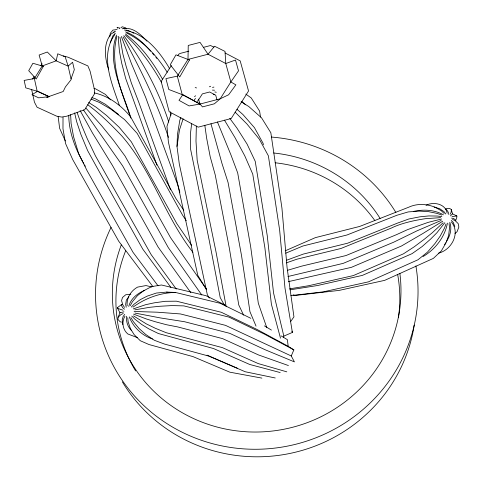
<?xml version="1.0" encoding="UTF-8"?>
<svg xmlns="http://www.w3.org/2000/svg" width="483" height="483" viewBox="0 0 483 483"><rect width="100%" height="100%" fill="white"/><g stroke="black" fill="none" stroke-linecap="round" stroke-linejoin="round"><path stroke-width="0.72" d="M127.144 305.745C126.431 298.053 130.863 290.76 137.564 287.113L145.987 285.574L151.759 286.974M63.019 117.284L62.977 128.78L65.573 143.572L72.758 159.668L118.733 241.234L152.954 286.679M187.996 59.439L188.243 45.45L200.047 42.383L208.04 54.229L225.772 63.521L230.85 81.965L235.879 84.863L228.652 94.765L220.2 98.792L200.022 104.056L189.131 105.928L179 100.343L182.809 94.583L200.022 104.056L202.48 106.906L214.392 103.797L220.2 98.792L230.85 81.965L238.505 70.85L235.505 60.025L225.772 63.521L225.024 51.421L214.567 46.223L208.04 54.229L187.996 59.439L177.297 76.145L165.917 78.614L168.796 89.488L182.236 94.638L200.022 104.056M196.358 125.997L195.989 141.084L197.161 160.139L216.04 252.048L226.195 306.741M68.731 115.443C68.997 131.774 74.817 147.544 82.732 161.672M209.374 298.077L207.376 294.896L179.265 163.791L177.001 146.458L177.448 134.534L179.845 120.182L180.902 117.478M118.703 36.31L118.504 40.904L119.446 51.295L121.644 62.947L125.689 78.469L156.903 165.089M445.839 208.644L449.764 208.463L451.364 209.622L451.146 212.242L450.047 214.361M126.697 316.238C125.852 321.352 127.735 326.858 131.43 330.463M123.932 311.831L119.983 312.73L118.136 317.198L117.9 319.366L120.128 321.75L121.456 322.131M191.673 123.533L190.622 132.185L190.598 149.235L209.278 240.667L220.224 297.631L224.281 304.851M137.365 337.647L127.76 333.934C122.64 329.521 121.456 321.92 124.964 316.166M109.78 36.877L110.269 33.291L112.968 30.073L115.371 29.801M177.001 146.458L179.483 129.921L183.111 118.842M447.421 223.11C444.897 237.056 435.123 249.53 423.036 256.545M283.569 337.545L283.835 336.114L273.541 292.897L267.226 235.511L255.235 161.34L247.121 144.175L236.918 128.043L229.781 118.353M199.455 104.419L199.787 102.982M116.94 36.442C109.502 64.185 121.788 92.211 130.827 118.039M128.744 306.464C130.658 298.585 137.583 293.266 144.779 290.331M455.644 220.84L456.948 216.819L456.791 215.931L452.493 213.86L451.364 209.622M171.242 113.493L166.961 126.347L168.386 141.942L197.789 275.364L206.446 289.468M71.073 78.814L74.322 69.691L72.583 62.247L68.121 66.111L71.194 79.544L65.416 86.922L63.195 91.504L46.785 97.282L49.121 96.66L37.74 91.233L31.981 94.644L38.652 97.838L49.121 96.66L37.185 91.263L25.786 87.858L24.15 80.413L34.353 78.56L42.208 65.99L56.161 60.834L68.121 66.111L65.193 56.819L57.737 53.8L56.161 60.834L47.304 52.013L39.123 55.05L42.208 65.99M446.02 223.925L444.438 228.163L440.224 236.06L434.96 243.541L427.437 252.15L417.988 259.776L368.511 281.837L323.375 291.841L290.893 295.638M110.178 42.733L112.913 35.766L115.346 33.224M134.92 313.056L160.41 317.935L184.615 321.744L229.733 333.336L265.324 349.831L294.431 361.894L291.255 355.971L293.857 349.879L288.182 346.293L257.21 329.551L221.329 312.278L176.422 301.181L165.216 301.307L154.391 302.811L145.715 304.67L133.272 308.909M116.494 35.108C106.622 62.102 122.157 90.176 130.108 115.582M197.499 101.593L198.616 99.087M122.048 304.465L121.487 305.522L122.724 307.743L124.481 309.217M130.265 305.636L132.348 301.79L137.426 295.662L143.415 290.893L151.644 286.594L161.485 285L205.969 295.687L225.525 305.28M444.614 244.603L445.761 242.659M446.521 241.361C450.228 235.891 452.124 228.658 449.788 222.283M32.542 79.007L34.13 76.465M40.886 65.658L42.075 63.75M119.512 28.612L119.844 28.092L117.007 27.459L117.804 28.231M171.326 65.634L161.159 81.458L169.159 111.7L198.211 127.144L231.2 118.528L248.546 90.985L240.19 60.882L225.078 52.979M177.835 55.509L178.65 54.241L180.213 53.408L188.871 51.156M444.831 222.717L436.94 232.715L430.613 239.091L422.051 246.62L412.047 253.653L362.365 275.395L317.44 285.538L290.06 289.836M290.603 321.624L293.948 316.854L287.059 267.437L281.939 208.119L270.842 132.771L261.575 117.87L248.799 106.538L241.12 101.756M452.493 213.86L450.458 215.901M128.738 296.785L126.335 300.112L125.652 304.477L126.238 307.248M114.876 34.541C99.383 55.605 111.978 83.686 119.392 105.433M124.747 314.403L123.165 316.371L122.211 319.806L122.815 324.661M194.19 100.059L195.512 98.466M131.316 307.073L134.093 304.175L140.324 299.611L147.249 296.115L156.383 293.042L166.701 292.094L175.347 292.426L220.23 303.306L250.834 318.309M443.122 222.754L432.2 232.812L424.328 239.218L414.251 246.783L403.432 253.835L353.315 275.588L308.595 285.737L289.613 288.852M118.136 317.198L120.696 314.795L123.262 313.455M454.986 233.512L457.075 231.701L458.85 227.076L458.228 223.671L455.282 220.713L452.529 219.451M194.54 96.666L195.603 95.761M120.943 27.821L122.223 26.77L125.604 27.827L126.655 28.823M120.007 312.833L117.309 307.749L121.776 304.362M133.054 307.14C145.238 298.186 160.193 292.752 175.347 292.426M442.712 221.208L422.86 233.524L401.464 246.01L351.358 267.353L288.393 281.637M114.302 32.113L111.181 33.907C103 43.621 104.775 57.863 108.512 69.087M113.282 32.337L115.564 31.166M438.528 253.152C451.454 250.037 460.71 233.217 451.454 222.017M285.218 250.816L315.375 237.636L359.672 226.442L408.866 207.153A150.074 65.96 72.4 0 1 435.014 207.141L441.275 210.739L444.112 213.456M283.835 336.114L292.402 332.425L284.976 288.007L279.657 230.234L268.379 155.822L259.262 139.092L246.867 123.889L235.136 112.165M209.417 86.789L210.648 86.264M285.725 253.195L302.877 246.016L346.987 234.992L396.881 215.273L408.226 211.916L419.383 211.107L428.427 211.62L437.308 213.45L441.728 215.086M441.154 220.453L417.155 230.759L393.663 242.206L343.232 263.356L287.946 276.517M286.516 260.252L303.384 254.058L347.603 243.209L397.575 223.08L408.872 218.98L419.92 216.813L428.844 215.925L437.568 216.046L441.885 216.65M286.28 262.897L296.816 259.22L340.944 248.485L391.29 228.085A147.285 40.18 6.2 0 1 425.408 218.684L440.647 217.646M413.659 211.379C423.452 209.248 434.543 209.694 443.394 214.826M287.433 270.335L301.652 266.139L345.973 255.555L396.175 234.804L407.64 229.588L428.131 222.379L441.637 218.986M426.072 205.269C433.595 201.453 445.567 203.741 447.155 213.19M203.307 47.4L210.528 45.523L213.909 47.135M452.016 216.65L456.791 215.931M212.52 87.411L213.933 87.091M134.757 309.857L149.821 307.285L159.825 306.27L171.936 305.582L183.824 305.884L228.942 317.096L264.563 334.2L293.857 349.879M122.187 28.805L124.3 28.406M123.95 28.672C133.32 26.97 141.024 34.897 146.904 41.14M130.833 294.201L125.773 294.745L122.471 297.486L121.589 300.643L122.785 304.797L124.517 307.442M115.811 29.529L117.085 29.475M134.081 311.481L157.355 312.199L180.455 313.944L225.464 325.343L291.255 355.971M212.435 90.104L214.537 90.218M94.239 92.911C108.838 95.984 121.185 105.415 130.555 116.753L175.915 198.507L183.788 210.34M124.403 30L127.983 30.399L130.603 31.655M126.027 30.568C145.558 34.076 159.203 51.361 168.905 67.421L169.442 68.821M451.539 218.117L453.628 218.485L455.481 219.976M261.895 378.111L229.811 372.17L193.013 356.611L148.957 344.524L140.275 340.72L134.22 334.731L130.476 328.814L128.152 321.811L127.747 317.675M214.85 91.963L216.287 92.247M275.244 377.978L245.219 371.747L208.958 356.146L164.449 344.047L154.349 340.28L145.606 334.369L139.086 328.537L133.35 321.636L130.869 317.566M94.004 88.437L95.417 88.769L105.397 94.39L110.553 99.86M166.701 292.094L168.162 292.45M195.174 87.58L196.557 87.942M280.188 372.556L249.693 364.46L213.577 348.563L158.418 333.542L148.897 328.905L141.573 324.401L134.848 319.142L131.768 316.069M63.249 55.919L68.157 57.254L87.87 65.905L90.092 71.176L94.632 90.273L94.602 93.66L84.706 109.695L66.92 116.162L61.685 117.055L56.71 116.18L37.064 107.208L34.438 102.161L31.582 89.27M434.114 207.153L439.542 208.632L444.01 211.645L445.755 213.999M286.811 371.844L258.23 363.578L222.409 347.633L166.206 332.702L155.2 328.223L146.331 323.888L133.495 315.876M123.099 310.261L117.689 308.408L117.309 307.749M91.824 97.614L95.223 98.713L105.415 104.304L118.703 114.592M293.096 294.805L295.053 295.463L339.181 290.392L384.667 280.363L433.372 258.387L441.347 250.9L446.171 242.538L448.671 235.312L449.522 227.716L449.069 223.653M288.423 365.553L258.441 354.92L222.621 338.637L177.708 326.925L166.387 324.709L155.339 321.756L146.44 318.991L133.531 314.101M445.411 209.26L446.66 209.713L448.309 212.297L448.339 214.392M152.489 339C142.056 335.631 133.121 327.13 129.269 316.848M125.556 31.884C135.663 35.452 143.741 43.186 150.618 51.18M91.058 99.081L99.438 102.456L110.975 109.23L124.542 119.555L137.196 133.417L182.586 215.183L186.323 220.767M206.99 355.144L237.328 368.203M213.196 94.185L214.567 94.789M126.606 33.001C143.813 41.303 157.277 56.263 167.239 72.287M131.907 32.283L133.869 33.224M264.436 325.886L271.446 330.094M281.003 335.83L287.373 339.652L288.182 346.293M88.667 102.517L96.117 107.214L106.604 115.509L119.18 127.277L131.34 141.863L176.814 223.605L191.654 245.394M245.799 94.088L251.232 97.946L259.613 111.132L260.518 117.055M125.345 33.949C141.265 45.686 153.008 62.349 162.632 79.423M87.737 104.733C100.241 113.873 111.259 124.795 121.891 136.007C151.928 170.505 164.806 216.324 192.91 252.301M237.008 109.315L242.931 114.525L254.432 127.639L263.126 143.373L263.356 144.858M125.538 35.313C140.179 48.753 151.837 65.277 161.582 82.515M241.729 101.352L245.527 104.799M451.291 220.453L453.223 222.379L454.811 226.436M85.92 108.095L101.871 126.021L113.378 140.203L125.012 156.009L170.596 237.727L206.585 289.335M152.537 53.402L153.98 55.068M155.9 57.284L156.86 58.395M123.817 35.639C143.179 61.86 158.696 91.027 168.766 122.06M158.032 285.803L132.994 252.277L87.067 170.674L78.657 153.624L73.621 136.937L71.092 123.455L70.639 114.737M170.849 287.349L142.757 249.089L96.914 167.456L87.664 150.678L80.951 134.54L76.652 121.638L74.623 112.913M176.289 289.076L151.155 254.626L95.374 155.707L87.218 138.621L81.404 124.729L77.123 112.503M83.42 109.937L122.658 165.917L168.307 247.628L201.803 295.022M190.857 292.722L158.122 247.067L112.406 165.385L92.476 132.988L80.118 110.547M224.45 120.122L234.992 137.595L244.79 155.876L252.73 174.061L264.877 247.707L271.398 304.236L280.496 338.178M83.094 162.324L83.831 163.628M84.567 164.932L85.298 166.237M123.099 36.889C140.499 69.323 157.108 102.305 168.434 137.426M243.583 315.151L238.753 304.918L229.395 248.485L215.237 174.931L210.19 156.691L206.664 138.271L204.81 125.266M65.338 140.951L59.62 128.297L58.141 116.367M256.032 326.134L249.946 311.656L241.554 255.718L228.061 182.453L222.017 163.604L210.962 123.757M217.428 121.945L230.916 154.838L237.69 172.926L250.647 246.596L258.302 303.185L266.815 327.74M291.871 331.133L292.402 332.425M170.475 189.837L138.44 101.339L131.376 83.058L126.226 66.624L122.893 54.054L119.953 37.3M121.384 36.509L131.491 63.72L145.661 97.373L178.052 185.732L179.875 192.24M216.97 99.788L215.72 95.193L209.652 91.987L202.359 93.889L198.712 99.625L199.95 104.231M177.297 76.145L182.236 94.638M34.353 78.56L37.185 91.263M170.396 111.796L170.831 115.425M414.209 325.071A157.524 152.797 -9 0 1 288.055 453.815A157.524 152.797 -9 0 1 122.374 381.872M415.893 265.946A161.376 156.232 -9 0 1 234.333 447.958A161.376 156.232 -9 0 1 111.084 227.342M271.428 137.063A161.376 156.232 -9 0 1 395.879 212.454M399.876 273.432A144.429 139.816 -9 0 1 240.123 431.265A144.429 139.816 -9 0 1 121.263 244.984M273.644 152.984A144.429 139.816 -9 0 1 380.097 218.401M397.69 274.676A142.05 137.691 -9 0 1 398.445 317.464M135.632 370.908A142.05 137.691 -9 0 1 125.64 250.822M275.141 162.783A142.05 137.691 -9 0 1 374.838 220.562M43.343 66.322L36.201 79.007L28.708 70.681L32.892 63.267L43.343 66.322M189.463 60.001L179.742 76.948L170.257 64.746L175.963 54.833L189.463 60.001"/></g></svg>
